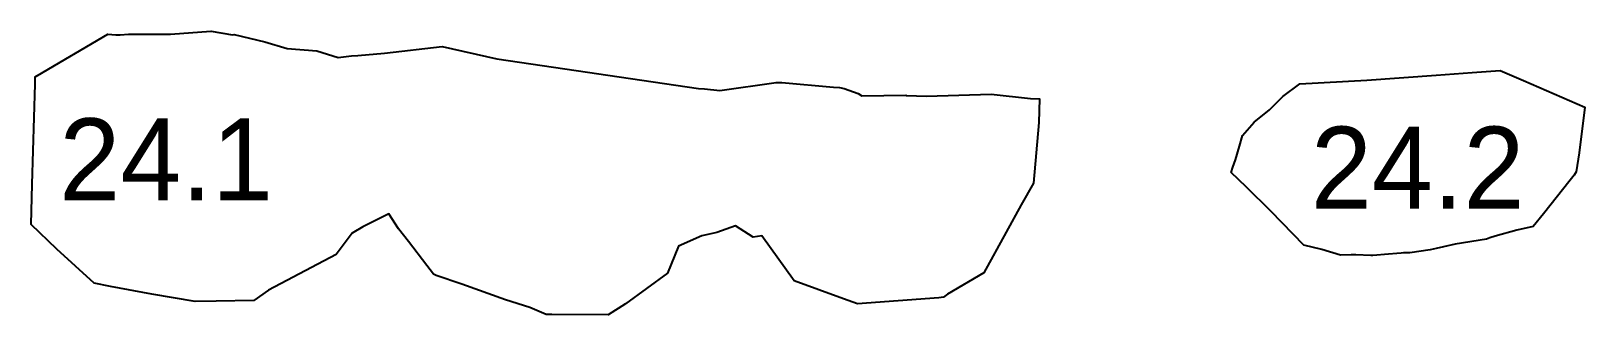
# Model space of a CAD drawing. Extents: x 66.9 to 161.6, y 19 to 36.3.
import ezdxf

# ---------------------------------------------------------------- set-up
doc = ezdxf.new("R2010")
doc.units = 0
doc.layers.get('0').update_dxf_attribs({"color": 255, "linetype": 'CONTINUOUS'})

msp = doc.modelspace()

# ---------------------------------------------------------------- linework, layer by layer
at = {"color": 1}
for points in [[(70.7864, 20.9218), (68.5069, 22.9989), (66.9395, 24.5072), (67.0132, 26.9679), (67.1788, 33.055), (67.1861, 33.3843), (67.188, 33.4973), (67.2872, 33.5596), (67.3254, 33.5814), (71.6155, 36.0971), (72.1115, 36.0578), (72.359, 36.0748), (72.8676, 36.1027), (75.4383, 36.1079), (77.8877, 36.296), (77.9137, 36.2903), (79.2163, 36.0616), (79.3189, 36.0801), (81.1762, 35.6415), (82.5344, 35.2293), (84.3494, 35.0827), (85.6502, 34.6893), (86.4564, 34.7864), (86.8403, 34.8), (88.4722, 34.9463), (91.982, 35.3459), (95.3215, 34.613), (107.611, 32.7893), (107.974, 32.7754), (108.895, 32.667), (112.329, 33.1589), (112.679, 33.166), (115.82, 32.878), (116.192, 32.8613), (116.478, 32.7969), (117.331, 32.4884), (117.555, 32.3547), (120.237, 32.3793), (120.268, 32.3695), (121.5, 32.3273), (125.423, 32.4489), (127.837, 32.1866), (128.382, 32.1675), (128.329, 30.732), (128.012, 27.0181), (127.26, 25.6997), (126.342, 24.0313), (124.981, 21.5511), (122.776, 20.2496), (122.519, 20.0679), (122.239, 20.0438), (117.278, 19.6723), (116.441, 19.9644), (113.428, 21.0758), (111.454, 23.8062), (110.923, 23.7312), (109.85, 24.424), (108.712, 24.013), (107.795, 23.8076), (106.391, 23.1782), (105.709, 21.5397), (103.15, 19.6693), (102.092, 18.9926), (98.6663, 19.0122), (98.3207, 19.0163), (97.3173, 19.4474), (95.835, 19.9169), (93.1766, 20.8695), (91.6138, 21.3937), (91.4492, 21.4814), (91.0485, 22.0162), (89.9236, 23.4739), (89.3296, 24.2328), (88.7341, 25.1529), (87.1432, 24.3594), (86.493, 23.9725), (85.533, 22.6736), (81.4096, 20.5091), (80.5022, 19.8719), (78.2084, 19.834), (76.9297, 19.8129), (74.3007, 20.2506), (71.769, 20.7217)], [(153.693, 23.3003), (152.999, 23.1422), (152.55, 23.0399), (152.179, 22.9616), (150.943, 22.7761), (150.551, 22.7804), (150.413, 22.7674), (150.154, 22.7454), (149.64, 22.7024), (148.676, 22.6206), (148.559, 22.6159), (147.646, 22.6504), (147.373, 22.6552), (146.713, 22.6413), (145.57, 22.979), (144.487, 23.2502), (142.488, 25.298), (140.959, 26.8112), (140.05, 27.68), (140.161, 27.9937), (140.309, 28.4399), (140.559, 29.2705), (140.751, 29.9317), (141.461, 30.7392), (142.39, 31.504), (143.205, 32.3031), (144.231, 33.0813), (148.313, 33.297), (152.536, 33.6067), (154.736, 33.7674), (156.437, 33.8923), (157.868, 33.2802), (161.605, 31.6553), (161.249, 28.8781), (161.079, 27.7085), (160.955, 27.5218), (160.704, 27.2076), (159.082, 25.1613), (158.443, 24.389), (157.465, 24.1698), (156.141, 23.8024), (155.809, 23.6928), (155.601, 23.6116)]]:
    msp.add_lwpolyline(points, close=True, dxfattribs=at)

# ---------------------------------------------------------------- texts
for s, p in [('24.1', (68.6584, 25.974)), ('24.2', (144.91, 25.4676))]:
    msp.add_text(s, height=5).set_placement(p)

doc.saveas('drawing.dxf')
